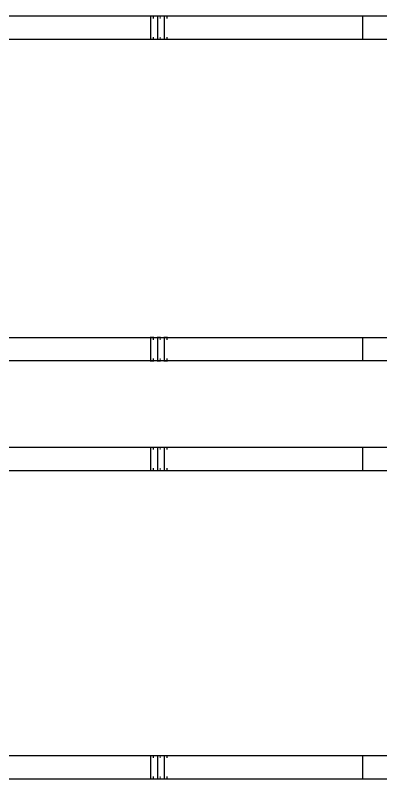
# Model space of a CAD drawing. Header units: millimetres. Extents: x -19577 to 374132, y 182625 to 847314.
# Drawn here: x 120912 to 134901, y 292080 to 321330 of the extents above; entities that cross this region are included whole.
import ezdxf

# ---------------------------------------------------------------- set-up
doc = ezdxf.new("R2010")
doc.units = ezdxf.units.MM
doc.header["$LTSCALE"] = 150
doc.layers.add('-----26 Electrical Cable Tray_LV_STSPDU_A', color=181, linetype='Continuous')
doc.layers.add('-----26 Electrical Cable Tray_LV_STSPDU_B', color=41, linetype='Continuous')

msp = doc.modelspace()

# ---------------------------------------------------------------- linework, layer by layer
at = {"layer": '-----26 Electrical Cable Tray_LV_STSPDU_A'}
for points in [[(134204, 309005), (134204, 308105), (101550, 308105), (101550, 309005)], [(147404, 309005), (147404, 308105), (101550, 308105), (101550, 309005)], [(163604, 309005), (163604, 308105), (101550, 308105), (101550, 309005)], [(134204, 304805), (134204, 303905), (101550, 303905), (101550, 304805)], [(147404, 304805), (147404, 303905), (101550, 303905), (101550, 304805)], [(163604, 304805), (163604, 303905), (101550, 303905), (101550, 304805)]]:
    msp.add_lwpolyline(points, close=True, dxfattribs=at)
at = {"layer": '-----26 Electrical Cable Tray_LV_STSPDU_A', "ltscale": 7.5, "const_width": 50, "elevation": 0}
for points in [[(126198, 308905), (126198, 309005), (126098, 309005), (126098, 308105), (126198, 308105), (126198, 308205)], [(126718, 308905), (126718, 309005), (126618, 309005), (126618, 308105), (126718, 308105), (126718, 308205)], [(126198, 304705), (126198, 304805), (126098, 304805), (126098, 303905), (126198, 303905), (126198, 304005)], [(126718, 304705), (126718, 304805), (126618, 304805), (126618, 303905), (126718, 303905), (126718, 304005)]]:
    msp.add_lwpolyline(points, dxfattribs=at)
at = {"layer": '-----26 Electrical Cable Tray_LV_STSPDU_A', "ltscale": 7.5, "const_width": 50}
for points in [[(126458, 308905), (126458, 309005), (126358, 309005), (126358, 308105), (126458, 308105), (126458, 308205)], [(126458, 304705), (126458, 304805), (126358, 304805), (126358, 303905), (126458, 303905), (126458, 304005)]]:
    msp.add_lwpolyline(points, dxfattribs=at)
at = {"layer": '-----26 Electrical Cable Tray_LV_STSPDU_B'}
for points in [[(134204, 321305), (134204, 320405), (101550, 320405), (101550, 321305)], [(147404, 321305), (147404, 320405), (101550, 320405), (101550, 321305)], [(163604, 321305), (163604, 320405), (101550, 320405), (101550, 321305)], [(134204, 293005), (134204, 292105), (100450, 292105), (100450, 293005)], [(147404, 293005), (147404, 292105), (100450, 292105), (100450, 293005)], [(163604, 293005), (163604, 292105), (100450, 292105), (100450, 293005)]]:
    msp.add_lwpolyline(points, close=True, dxfattribs=at)
at = {"layer": '-----26 Electrical Cable Tray_LV_STSPDU_B', "ltscale": 7.5, "const_width": 50, "elevation": 0}
for points in [[(126198, 321205), (126198, 321305), (126098, 321305), (126098, 320405), (126198, 320405), (126198, 320505)], [(126718, 321205), (126718, 321305), (126618, 321305), (126618, 320405), (126718, 320405), (126718, 320505)], [(126198, 292905), (126198, 293005), (126098, 293005), (126098, 292105), (126198, 292105), (126198, 292205)], [(126718, 292905), (126718, 293005), (126618, 293005), (126618, 292105), (126718, 292105), (126718, 292205)]]:
    msp.add_lwpolyline(points, dxfattribs=at)
at = {"layer": '-----26 Electrical Cable Tray_LV_STSPDU_B', "ltscale": 7.5, "const_width": 50}
for points in [[(126458, 321205), (126458, 321305), (126358, 321305), (126358, 320405), (126458, 320405), (126458, 320505)], [(126458, 292905), (126458, 293005), (126358, 293005), (126358, 292105), (126458, 292105), (126458, 292205)]]:
    msp.add_lwpolyline(points, dxfattribs=at)

doc.saveas('drawing.dxf')
